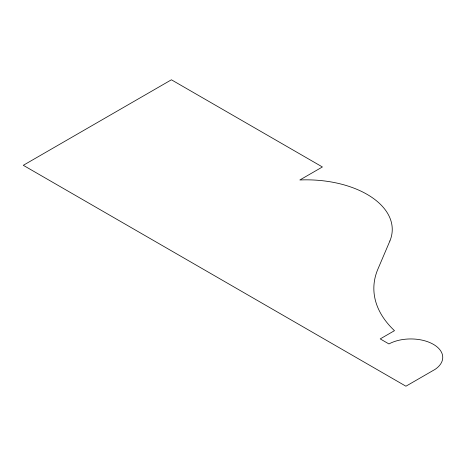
<?xml version="1.0" encoding="UTF-8"?>
<svg xmlns="http://www.w3.org/2000/svg" width="466" height="466" viewBox="0 0 466 466"><rect width="100%" height="100%" fill="white"/><g stroke="black" fill="none" stroke-linecap="round" stroke-linejoin="round"><path stroke-width="0.7" d="M389.902 240.957L378.153 268.521A140.173 80.927 0 0 0 394.475 330.674L380.215 338.904L388.929 343.937A31.956 18.448 0 0 1 432.832 344.036A31.956 18.448 0 0 1 435.127 369.346L405.921 386.209L23.3 165.302L171.412 79.791L322.402 166.968L299.854 179.981A85.913 49.6 0 0 1 389.902 240.957"/></g></svg>
